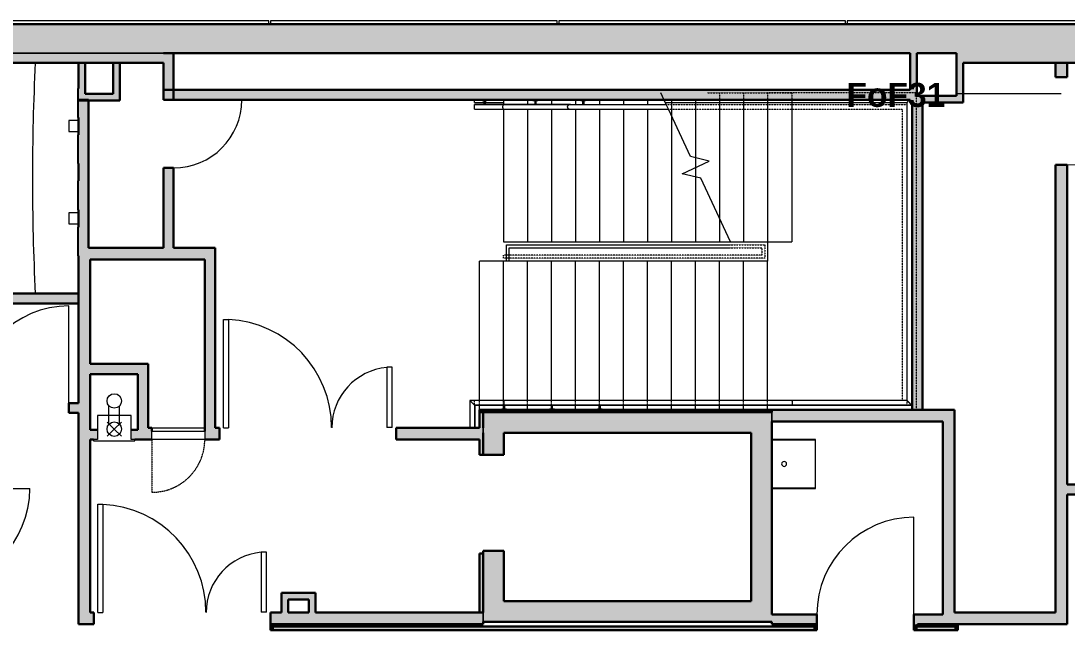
# Model space of a CAD drawing. Header units: millimetres. Extents: x 79795 to 317870, y -36033 to 97293.
# Drawn here: x 209211 to 220099, y 28346 to 34681 of the extents above; entities that cross this region are included whole.
import ezdxf

# ---------------------------------------------------------------- set-up
doc = ezdxf.new("R2010")
doc.units = ezdxf.units.MM
doc.header["$MEASUREMENT"] = 0
for name, pattern in [('CSM-STL-XX-ZZ-M3-A-XXXX-00001_detached _19_04_21__rvt-1-Level 4$0$Elevation Swings', [3, 2, -1]), ('CSM-STL-XX-ZZ-M3-A-XXXX-00001_detached _19_04_21__rvt-1-Level 4$0$Overhead', [3.96875, 2.38125, -1.5875]), ('CSM-STL-XX-ZZ-M3-A-XXXX-00001_detached _19_04_21__rvt-1-Level 4$0$Overhead_2_', [4, 2.5, -1.5])]:
    doc.linetypes.add(name, pattern=pattern)
for name, color, linetype, lineweight in [('A-DOOR-IDEN', 7, 'CONTINUOUS', 9), ('CSM-STL-XX-ZZ-M3-A-XXXX-00001_detached _19_04_21__rvt-1-Level 4$0$A-DETL-GENF', 7, 'CONTINUOUS', 9), ('CSM-STL-XX-ZZ-M3-A-XXXX-00001_detached _19_04_21__rvt-1-Level 4$0$A-DOOR', 4, 'CONTINUOUS', 9), ('CSM-STL-XX-ZZ-M3-A-XXXX-00001_detached _19_04_21__rvt-1-Level 4$0$A-FLOR-HRAL', 7, 'CONTINUOUS', 9), ('CSM-STL-XX-ZZ-M3-A-XXXX-00001_detached _19_04_21__rvt-1-Level 4$0$A-FLOR-HRAL-MBND', 7, 'CSM-STL-XX-ZZ-M3-A-XXXX-00001_detached _19_04_21__rvt-1-Level 4$0$Overhead_2_', 9), ('CSM-STL-XX-ZZ-M3-A-XXXX-00001_detached _19_04_21__rvt-1-Level 4$0$A-GLAZ-CURT', 7, 'CONTINUOUS', 9), ('CSM-STL-XX-ZZ-M3-A-XXXX-00001_detached _19_04_21__rvt-1-Level 4$0$A-WALL', 7, 'CONTINUOUS', 9), ('CSM-STL-XX-ZZ-M3-A-XXXX-00001_detached _19_04_21__rvt-1-Level 4$0$A-WALL-PATT', 7, 'CONTINUOUS', 9), ('CSM-STL-XX-ZZ-M3-A-XXXX-00001_detached _19_04_21__rvt-1-Level 4$0$I-FURN', 8, 'CONTINUOUS', 9), ('CSM-STL-XX-ZZ-M3-A-XXXX-00001_detached _19_04_21__rvt-1-Level 4$0$I-WALL', 7, 'CONTINUOUS', 9), ('CSM-STL-XX-ZZ-M3-A-XXXX-00001_detached _19_04_21__rvt-1-Level 4$0$P-SANR-FIXT', 7, 'CONTINUOUS', 9), ('CSM-STL-XX-ZZ-M3-A-XXXX-00001_detached _19_04_21__rvt-1-Level 4$0$S-STRS', 7, 'CONTINUOUS', 9), ('CSM-STL-XX-ZZ-M3-A-XXXX-00001_detached _19_04_21__rvt-1-Level 4$0$S-STRS-MBND', 7, 'CSM-STL-XX-ZZ-M3-A-XXXX-00001_detached _19_04_21__rvt-1-Level 4$0$Overhead_2_', 9)]:
    doc.layers.add(name, color=color, linetype=linetype, lineweight=lineweight)
doc.styles.add('Arial_B', font='arialbd.ttf', dxfattribs={"height": 250})

msp = doc.modelspace()

# ---------------------------------------------------------------- hatches: boundary and pattern name
at = {"layer": 'CSM-STL-XX-ZZ-M3-A-XXXX-00001_detached _19_04_21__rvt-1-Level 4$0$A-WALL-PATT'}
h = msp.add_hatch(color=256, dxfattribs=at)
h.paths.add_polyline_path([(230841, 34347), (230841, 34647), (229693, 34647), (229693, 34347), (229746, 34347)], flags=0)
h.paths.add_polyline_path([(218949, 34347), (220909, 34347), (220909, 34647), (202318, 34647), (202318, 34347), (218537, 34347)], flags=0)
h.paths.add_polyline_path([(200284, 34347), (200284, 34647), (196943, 34647), (196943, 34347), (199848, 34347)], flags=0)
h.paths.add_polyline_path([(190659, 34347), (190659, 34647), (187318, 34647), (187318, 34347), (190579, 34347)], flags=0)
h.paths.add_polyline_path([(185284, 34347), (185284, 34647), (166693, 34647), (166693, 34347), (184300, 34347)], flags=0)
h.paths.add_polyline_path([(157909, 34347), (157909, 34647), (156461, 34647), (156461, 34347), (157391, 34347)], flags=0)
h = msp.add_hatch(color=256, dxfattribs=at)
h.paths.add_polyline_path([(210694, 34245), (210694, 34347), (202318, 34347), (202318, 34245), (208219, 34245)], flags=0)
h.paths.add_polyline_path([(200284, 34245), (200284, 34347), (197612, 34347), (197612, 34245), (199848, 34245)], flags=0)
h = msp.add_hatch(color=256, dxfattribs=at)
h.paths.add_polyline_path([(210801, 32322), (210801, 33152), (210694, 33152), (210694, 32322)], flags=0)
h.paths.add_polyline_path([(210694, 33862), (210801, 33862), (210801, 34347), (210694, 34347), (210694, 34245)], flags=0)
for points in [[(218488, 33832), (218537, 33832), (218537, 34347), (218467, 34347), (218467, 33832)], [(218983, 33902), (219019, 33902), (219019, 34347), (218949, 34347), (218949, 33902)], [(209881, 33924), (209881, 34245), (209811, 34245), (209811, 33924)], [(210240, 33854), (210240, 34245), (210170, 34245), (210170, 33854)], [(210170, 33854), (210170, 33924), (209811, 33924), (209811, 33854)], [(218467, 33862), (218467, 33964), (210694, 33964), (210694, 33862), (218385, 33862)], [(218595, 33832), (219019, 33832), (219019, 33902), (218537, 33902), (218537, 33832)], [(209811, 32322), (209913, 32322), (209913, 33861), (209811, 33861), (209811, 32537)], [(218534, 30637), (218595, 30637), (218595, 33832), (218488, 33832), (218488, 30637)], [(209933, 28407), (209933, 32322), (209811, 32322), (209811, 28407)], [(210611, 32200), (211125, 32200), (211125, 32322), (209933, 32322), (209933, 32200)], [(211232, 30451), (211232, 32322), (211125, 32322), (211125, 30451)], [(209415, 31743), (209811, 31743), (209811, 31845), (208870, 31845), (208870, 31743)], [(210428, 31008), (210428, 31115), (209933, 31115), (209933, 31008)], [(210428, 30430), (210535, 30430), (210535, 31115), (210428, 31115), (210428, 30532)], [(216890, 30613), (217027, 30613), (217027, 30637), (213983, 30637), (213983, 30613), (216740, 30613)], [(214022, 30451), (214022, 30637), (213985, 30637), (213985, 30451)], [(214022, 30398), (216812, 30398), (216812, 30613), (214022, 30613), (214022, 30532)], [(216812, 28647), (217027, 28647), (217027, 30613), (216812, 30613), (216812, 28796)], [(217787, 30515), (218805, 30515), (218805, 30637), (217027, 30637), (217027, 30515)], [(218927, 28407), (218927, 30637), (218805, 30637), (218805, 28407)], [(214237, 30170), (214237, 30398), (214022, 30398), (214022, 30170), (214199, 30170)], [(214022, 30170), (214022, 30329), (213985, 30329), (213985, 30170)], [(214022, 28529), (214022, 29141), (213985, 29141), (213985, 28529)], [(214237, 28647), (214237, 29170), (214022, 29170), (214022, 28647)], [(211994, 28529), (211994, 28735), (211924, 28735), (211924, 28529)], [(212208, 28665), (212208, 28735), (211994, 28735), (211994, 28665)], [(212278, 28529), (212278, 28735), (212208, 28735), (212208, 28529)], [(217027, 28432), (217027, 28647), (214022, 28647), (214022, 28432), (215395, 28432)], [(220099, 28407), (220099, 28529), (218927, 28529), (218927, 28407)], [(211846, 28346), (211846, 28407), (211809, 28407), (211809, 28346)], [(217458, 28346), (217458, 28384), (211846, 28384), (211846, 28346), (215395, 28346)], [(217496, 28346), (217496, 28407), (217458, 28407), (217458, 28346)], [(218543, 28346), (218543, 28407), (218506, 28407), (218506, 28346)], [(218926, 28346), (218926, 28384), (218543, 28384), (218543, 28346)], [(218963, 28346), (218963, 28407), (218926, 28407), (218926, 28346)]]:
    msp.add_hatch(color=256, dxfattribs=at).paths.add_polyline_path(points, flags=0)
h = msp.add_hatch(color=256, dxfattribs=at)
h.paths.add_polyline_path([(229693, 34245), (230841, 34245), (230841, 34347), (229693, 34347)], flags=0)
h.paths.add_polyline_path([(220909, 34245), (220909, 34347), (219019, 34347), (219019, 34245), (220179, 34245)], flags=0)
h = msp.add_hatch(color=256, dxfattribs=at)
h.paths.add_polyline_path([(220099, 28529), (220099, 33185), (219977, 33185), (219977, 28529)], flags=0)
h.paths.add_polyline_path([(220099, 34095), (220099, 34245), (219977, 34245), (219977, 34095)], flags=0)
h = msp.add_hatch(color=256, dxfattribs=at)
h.paths.add_polyline_path([(209711, 30605), (209811, 30605), (209811, 30707), (209711, 30707)], flags=0)
h.paths.add_polyline_path([(205968, 30605), (208701, 30605), (208701, 30707), (205861, 30707), (205861, 30605)], flags=0)
h = msp.add_hatch(color=256, dxfattribs=at)
h.paths.add_polyline_path([(210535, 30329), (210535, 30430), (210358, 30430), (210358, 30329), (210398, 30329)], flags=0)
h.paths.add_polyline_path([(209968, 30329), (210008, 30329), (210008, 30430), (209933, 30430), (209933, 30329)], flags=0)
h = msp.add_hatch(color=256, dxfattribs=at)
h.paths.add_polyline_path([(211232, 30329), (211232, 30451), (211125, 30451), (211125, 30329)], flags=0)
h.paths.add_polyline_path([(210535, 30329), (210575, 30329), (210575, 30451), (210535, 30451), (210535, 30414)], flags=0)
h = msp.add_hatch(color=256, dxfattribs=at)
h.paths.add_polyline_path([(213985, 30329), (214022, 30329), (214022, 30451), (213117, 30451), (213117, 30329), (213900, 30329)], flags=0)
h.paths.add_polyline_path([(211232, 30329), (211277, 30329), (211277, 30451), (211232, 30451)], flags=0)
h = msp.add_hatch(color=256, dxfattribs=at)
h.paths.add_polyline_path([(230739, 29757), (230739, 29859), (229141, 29859), (229141, 29757), (230344, 29757)], flags=0)
h.paths.add_polyline_path([(228131, 29757), (228131, 29859), (226491, 29859), (226491, 29757), (227952, 29757)], flags=0)
h.paths.add_polyline_path([(225481, 29757), (225481, 29859), (223859, 29859), (223859, 29757), (224963, 29757)], flags=0)
h.paths.add_polyline_path([(222571, 29757), (222849, 29757), (222849, 29859), (222511, 29859), (222511, 29757)], flags=0)
h.paths.add_polyline_path([(220179, 29757), (221501, 29757), (221501, 29859), (220099, 29859), (220099, 29757)], flags=0)
h = msp.add_hatch(color=256, dxfattribs=at)
h.paths.add_polyline_path([(214022, 28407), (214022, 28529), (211809, 28529), (211809, 28407), (213003, 28407)], flags=0)
h.paths.add_polyline_path([(209933, 28407), (209969, 28407), (209969, 28529), (209933, 28529)], flags=0)
h = msp.add_hatch(color=256, dxfattribs=at)
h.paths.add_polyline_path([(217027, 28407), (217496, 28407), (217496, 28509), (217027, 28509), (217027, 28432)], flags=0)
h.paths.add_polyline_path([(218543, 28407), (218805, 28407), (218805, 28509), (218506, 28509), (218506, 28407)], flags=0)

# ---------------------------------------------------------------- linework, layer by layer
at = {"layer": 'A-DOOR-IDEN'}
msp.add_line((220038, 33924), (218943, 33924), dxfattribs=at)
at = {"layer": 'CSM-STL-XX-ZZ-M3-A-XXXX-00001_detached _19_04_21__rvt-1-Level 4$0$A-DETL-GENF'}
for p, q in [((210128, 30487), (210128, 30678)), ((210238, 30487), (210238, 30678)), ((210183, 30579), (210008, 30579)), ((210008, 30579), (210008, 30329)), ((210183, 30436), (210108, 30510)), ((210358, 30579), (210183, 30579)), ((210183, 30436), (210257, 30510)), ((210358, 30329), (210358, 30579)), ((210183, 30436), (210108, 30362)), ((210183, 30436), (210257, 30362)), ((210008, 30329), (209968, 30329)), ((209968, 30329), (209968, 30314)), ((209968, 30314), (210183, 30314)), ((210183, 30314), (210398, 30314)), ((210398, 30329), (210358, 30329)), ((210398, 30314), (210398, 30329))]:
    msp.add_line(p, q, dxfattribs=at)
for centre in [(210183, 30729), (210183, 30436)]:
    msp.add_circle(centre, 75, dxfattribs=at)
at = {"layer": 'CSM-STL-XX-ZZ-M3-A-XXXX-00001_detached _19_04_21__rvt-1-Level 4$0$A-DOOR'}
for p, q in [((210801, 33862), (211511, 33862)), ((209711, 30707), (209711, 31717)), ((211319, 31577), (211373, 31577)), ((211319, 30451), (211319, 31577)), ((211373, 31577), (211373, 30451)), ((213021, 31079), (213021, 30453)), ((213075, 31079), (213021, 31079)), ((213075, 30453), (213075, 31079)), ((211319, 30451), (211373, 30451)), ((213075, 30453), (213021, 30453)), ((208295, 29819), (209305, 29819)), ((210011, 29655), (210065, 29655)), ((210011, 28529), (210011, 29655)), ((210065, 29655), (210065, 28529)), ((218506, 28509), (218506, 29519)), ((211713, 29157), (211713, 28531)), ((211767, 29157), (211713, 29157)), ((211767, 28531), (211767, 29157)), ((210011, 28529), (210065, 28529)), ((211767, 28531), (211713, 28531))]:
    msp.add_line(p, q, dxfattribs=at)
at = {"layer": 'CSM-STL-XX-ZZ-M3-A-XXXX-00001_detached _19_04_21__rvt-1-Level 4$0$A-DOOR', "lineweight": 20}
for p, q in [((210575, 30329), (210575, 30414)), ((210575, 30414), (211125, 30414)), ((211125, 30414), (211125, 30329)), ((211125, 30329), (210575, 30329))]:
    msp.add_line(p, q, dxfattribs=at)
at = {"layer": 'CSM-STL-XX-ZZ-M3-A-XXXX-00001_detached _19_04_21__rvt-1-Level 4$0$A-DOOR', "linetype": 'CSM-STL-XX-ZZ-M3-A-XXXX-00001_detached _19_04_21__rvt-1-Level 4$0$Elevation Swings'}
msp.add_line((210575, 30329), (210575, 29779), dxfattribs=at)
at = {"layer": 'CSM-STL-XX-ZZ-M3-A-XXXX-00001_detached _19_04_21__rvt-1-Level 4$0$A-DOOR'}
for centre, radius, start, end in [((220099, 34095), 910, 270, 0), ((210801, 33862), 710, 270, 0), ((209711, 30707), 1010, 90, 180), ((211319, 30451), 1126, 0.1018, 87.2512), ((213075, 30451), 628, 94.9328, 180), ((208295, 29819), 1010, 270, 0), ((210011, 28529), 1126, 0.1018, 87.2512), ((218506, 28509), 1010, 90, 180), ((211767, 28529), 628, 94.9328, 180)]:
    msp.add_arc(centre, radius, start, end, dxfattribs=at)
at = {"layer": 'CSM-STL-XX-ZZ-M3-A-XXXX-00001_detached _19_04_21__rvt-1-Level 4$0$A-DOOR', "linetype": 'CSM-STL-XX-ZZ-M3-A-XXXX-00001_detached _19_04_21__rvt-1-Level 4$0$Elevation Swings'}
msp.add_arc((210575, 30329), 550, 270, 0, dxfattribs=at)
at = {"layer": 'CSM-STL-XX-ZZ-M3-A-XXXX-00001_detached _19_04_21__rvt-1-Level 4$0$A-FLOR-HRAL'}
for p, q in [((213933, 33858), (213933, 33862)), ((214011, 33850), (214011, 33862)), ((214011, 33862), (214061, 33862)), ((214061, 33862), (214061, 33850)), ((214540, 33850), (214540, 33862)), ((214540, 33862), (214590, 33862)), ((214590, 33862), (214590, 33850)), ((215038, 33850), (215038, 33862)), ((215038, 33862), (215088, 33862)), ((215088, 33862), (215088, 33850)), ((213933, 33833), (214233, 33833)), ((213933, 33833), (214233, 33833)), ((214233, 33812), (213933, 33812)), ((213933, 33812), (214233, 33812)), ((213933, 33762), (214233, 33762)), ((213933, 33762), (214233, 33762)), ((214061, 33850), (214011, 33850)), ((214030, 33850), (214030, 33812)), ((214042, 33850), (214042, 33812)), ((214931, 33812), (214233, 33812)), ((214233, 33812), (215928, 33812)), ((214233, 33762), (214931, 33762)), ((214233, 33762), (215952, 33762)), ((214590, 33850), (214540, 33850)), ((214559, 33850), (214559, 33812)), ((214571, 33850), (214571, 33812)), ((215088, 33850), (215038, 33850)), ((215057, 33850), (215057, 33812)), ((215069, 33850), (215069, 33812)), ((215918, 33833), (217233, 33833)), ((215918, 33833), (218433, 33833)), ((215952, 33762), (215928, 33812)), ((217233, 33833), (218433, 33833)), ((218433, 33833), (218433, 30734)), ((218433, 33833), (218433, 30734)), ((218483, 30684), (218483, 33832)), ((218483, 33832), (218483, 30684)), ((214264, 32353), (214549, 32353)), ((214264, 32183), (214264, 32353)), ((214549, 32353), (216595, 32353)), ((214294, 32323), (214549, 32323)), ((214294, 32183), (214294, 32323)), ((214549, 32323), (216595, 32323)), ((214294, 32183), (214264, 32183)), ((213884, 30734), (213884, 30451)), ((214233, 30734), (213884, 30734)), ((213884, 30734), (213884, 30451)), ((214233, 30734), (213884, 30734)), ((216983, 30734), (214233, 30734)), ((217233, 30734), (214233, 30734)), ((217233, 30734), (216983, 30734)), ((218433, 30734), (217233, 30734)), ((218433, 30734), (217233, 30734)), ((213934, 30451), (213934, 30684)), ((213934, 30684), (214233, 30684)), ((213934, 30684), (213934, 30451)), ((214233, 30684), (213934, 30684)), ((214215, 30637), (214215, 30646)), ((214215, 30646), (214265, 30646)), ((214233, 30684), (216983, 30684)), ((217233, 30684), (214233, 30684)), ((214234, 30646), (214234, 30684)), ((214246, 30646), (214246, 30684)), ((214265, 30646), (214265, 30637)), ((214714, 30637), (214714, 30646)), ((214714, 30646), (214764, 30646)), ((214733, 30646), (214733, 30684)), ((214745, 30646), (214745, 30684)), ((214764, 30646), (214764, 30637)), ((215212, 30637), (215212, 30646)), ((215212, 30646), (215262, 30646)), ((215231, 30646), (215231, 30684)), ((215243, 30646), (215243, 30684)), ((215262, 30646), (215262, 30637)), ((216983, 30684), (217233, 30684)), ((217233, 30684), (218483, 30684)), ((218483, 30684), (217233, 30684))]:
    msp.add_line(p, q, dxfattribs=at)
at = {"layer": 'CSM-STL-XX-ZZ-M3-A-XXXX-00001_detached _19_04_21__rvt-1-Level 4$0$A-FLOR-HRAL', "linetype": 'CSM-STL-XX-ZZ-M3-A-XXXX-00001_detached _19_04_21__rvt-1-Level 4$0$Overhead'}
for p, q in [((215928, 33812), (216983, 33812)), ((215952, 33762), (216983, 33762)), ((216983, 33812), (218432, 33812)), ((216983, 33762), (218382, 33762)), ((218382, 33762), (218382, 30734)), ((218432, 33812), (218432, 30684)), ((213933, 30684), (213933, 30734)), ((214233, 30734), (213933, 30734)), ((217233, 30734), (214233, 30734)), ((218382, 30734), (217233, 30734)), ((214233, 30684), (213933, 30684)), ((217233, 30684), (214233, 30684)), ((218432, 30684), (217233, 30684))]:
    msp.add_line(p, q, dxfattribs=at)
at = {"layer": 'CSM-STL-XX-ZZ-M3-A-XXXX-00001_detached _19_04_21__rvt-1-Level 4$0$A-FLOR-HRAL', "flags": 128}
for points in [[(213933, 33833), (213933, 33834), (213933, 33835), (213933, 33837), (213933, 33841), (213933, 33844), (213933, 33849), (213933, 33853), (213933, 33858)], [(213933, 33787), (213933, 33792), (213933, 33796), (213933, 33801), (213933, 33805), (213933, 33808), (213933, 33810), (213933, 33811), (213933, 33812)], [(213933, 33762), (213933, 33762), (213933, 33764), (213933, 33766), (213933, 33769), (213933, 33773), (213933, 33777), (213933, 33782), (213933, 33787)]]:
    msp.add_lwpolyline(points, dxfattribs=at)
at = {"layer": 'CSM-STL-XX-ZZ-M3-A-XXXX-00001_detached _19_04_21__rvt-1-Level 4$0$A-FLOR-HRAL'}
for points in [[(218458, 33858), (218459, 33860), (218461, 33861), (218462, 33862)], [(214228, 33787), (214228, 33790), (214228, 33797), (214230, 33805), (214231, 33811), (214233, 33812), (214233, 33812)], [(218433, 33833), (218433, 33833), (218433, 33834), (218435, 33835), (218437, 33837), (218440, 33840), (218444, 33844), (218448, 33849), (218453, 33853), (218456, 33857), (218458, 33858)], [(213909, 30709), (213908, 30711), (213904, 30714), (213900, 30719), (213895, 30723), (213891, 30727), (213888, 30730), (213886, 30732), (213885, 30734), (213884, 30734), (213884, 30734)], [(213934, 30684), (213934, 30684), (213934, 30684), (213933, 30686), (213930, 30688), (213927, 30691), (213923, 30695), (213919, 30699), (213914, 30704), (213911, 30707), (213909, 30709)], [(214238, 30709), (214238, 30706), (214238, 30699), (214237, 30691), (214235, 30685), (214234, 30684), (214233, 30684)], [(217238, 30709), (217238, 30706), (217238, 30699), (217237, 30691), (217235, 30685), (217234, 30684), (217233, 30684)], [(218433, 30734), (218433, 30734), (218433, 30734), (218435, 30732), (218437, 30730), (218440, 30727), (218444, 30723), (218448, 30719), (218453, 30714), (218456, 30711), (218458, 30709)], [(218458, 30709), (218459, 30707), (218463, 30704), (218467, 30699), (218472, 30695), (218476, 30691), (218479, 30688), (218481, 30686), (218483, 30684), (218483, 30684), (218483, 30684)]]:
    msp.add_open_spline(points, degree=3, dxfattribs=at)
for points, knots in [([(214233, 33762), (214233, 33762), (214232, 33762), (214231, 33764), (214230, 33769), (214228, 33777), (214228, 33784), (214228, 33787)], [0, 0, 0, 0, 0.125, 0.25, 0.5, 0.75, 1, 1, 1, 1]), ([(214931, 33812), (214928, 33812), (214924, 33811), (214919, 33810), (214915, 33809), (214912, 33807), (214910, 33806), (214908, 33805), (214906, 33804), (214905, 33802), (214903, 33801), (214902, 33799), (214901, 33798), (214900, 33796), (214899, 33794), (214898, 33791), (214898, 33789), (214898, 33787)], [0, 0, 0, 0, 0.142857, 0.285714, 0.357143, 0.428571, 0.5, 0.535714, 0.571429, 0.625, 0.678571, 0.705357, 0.732143, 0.785714, 0.839286, 0.892857, 1, 1, 1, 1]), ([(214898, 33787), (214898, 33786), (214898, 33784), (214899, 33782), (214899, 33780), (214900, 33778), (214901, 33776), (214902, 33775), (214903, 33773), (214904, 33772), (214905, 33771), (214906, 33770), (214908, 33769), (214909, 33768), (214910, 33767), (214913, 33766), (214916, 33765), (214919, 33764), (214923, 33762), (214927, 33762), (214931, 33762)], [0, 0, 0, 0, 0.071429, 0.107143, 0.142857, 0.214286, 0.25, 0.285714, 0.321429, 0.357143, 0.392857, 0.428571, 0.464286, 0.5, 0.535714, 0.571429, 0.678571, 0.732143, 0.785714, 1, 1, 1, 1]), ([(214233, 30734), (214234, 30734), (214234, 30734), (214236, 30732), (214237, 30727), (214238, 30719), (214238, 30712), (214238, 30709)], [0, 0, 0, 0, 0.125, 0.25, 0.5, 0.75, 1, 1, 1, 1]), ([(217233, 30734), (217234, 30734), (217234, 30734), (217236, 30732), (217237, 30727), (217238, 30719), (217238, 30712), (217238, 30709)], [0, 0, 0, 0, 0.125, 0.25, 0.5, 0.75, 1, 1, 1, 1])]:
    msp.add_open_spline(points, degree=3, knots=knots, dxfattribs=at)
at = {"layer": 'CSM-STL-XX-ZZ-M3-A-XXXX-00001_detached _19_04_21__rvt-1-Level 4$0$A-FLOR-HRAL-MBND', "linetype": 'CSM-STL-XX-ZZ-M3-A-XXXX-00001_detached _19_04_21__rvt-1-Level 4$0$Overhead'}
for p, q in [((216595, 32353), (216953, 32353)), ((216953, 32353), (216953, 32214)), ((214233, 32214), (214233, 32244)), ((216917, 32244), (214233, 32244)), ((216595, 32323), (216923, 32323)), ((216923, 32244), (216917, 32244)), ((216923, 32323), (216923, 32244)), ((216917, 32214), (214233, 32214)), ((216953, 32214), (216917, 32214))]:
    msp.add_line(p, q, dxfattribs=at)
at = {"layer": 'CSM-STL-XX-ZZ-M3-A-XXXX-00001_detached _19_04_21__rvt-1-Level 4$0$A-GLAZ-CURT', "lineweight": 20}
for p, q in [((211793, 34681), (208809, 34681)), ((208809, 34647), (211793, 34647)), ((211793, 34647), (211793, 34681)), ((214793, 34681), (211809, 34681)), ((211809, 34681), (211809, 34647)), ((211809, 34647), (214793, 34647)), ((214793, 34647), (214793, 34681)), ((217793, 34681), (214809, 34681)), ((214809, 34681), (214809, 34647)), ((214809, 34647), (217793, 34647)), ((217793, 34647), (217793, 34681)), ((220793, 34681), (217809, 34681)), ((217809, 34681), (217809, 34647)), ((217809, 34647), (220793, 34647))]:
    msp.add_line(p, q, dxfattribs=at)
at = {"layer": 'CSM-STL-XX-ZZ-M3-A-XXXX-00001_detached _19_04_21__rvt-1-Level 4$0$A-WALL', "lineweight": 30}
for p, q in [((220909, 34647), (202318, 34647)), ((210694, 34347), (218467, 34347)), ((218537, 34347), (218949, 34347)), ((211277, 30451), (211232, 30451)), ((211277, 30329), (211277, 30451)), ((213985, 30451), (213117, 30451)), ((213117, 30451), (213117, 30329)), ((214022, 30329), (214022, 30398)), ((211232, 30329), (211277, 30329)), ((213117, 30329), (213985, 30329))]:
    msp.add_line(p, q, dxfattribs=at)
at = {"layer": 'CSM-STL-XX-ZZ-M3-A-XXXX-00001_detached _19_04_21__rvt-1-Level 4$0$A-WALL'}
for p, q in [((202318, 34347), (210694, 34347)), ((214022, 30398), (214022, 30451))]:
    msp.add_line(p, q, dxfattribs=at)
at = {"layer": 'CSM-STL-XX-ZZ-M3-A-XXXX-00001_detached _19_04_21__rvt-1-Level 4$0$I-FURN'}
for p, q in [((209801, 33977), (209801, 33677)), ((209811, 33977), (209801, 33977)), ((209811, 33677), (209811, 33977)), ((209711, 33645), (209711, 33530)), ((209811, 33645), (209711, 33645)), ((209801, 33677), (209811, 33677)), ((209711, 33530), (209811, 33530)), ((209801, 33497), (209801, 33197)), ((209811, 33497), (209801, 33497)), ((209811, 33197), (209811, 33497)), ((209801, 33197), (209811, 33197)), ((209801, 33017), (209801, 32717)), ((209811, 33017), (209801, 33017)), ((209811, 32717), (209811, 33017)), ((209711, 32685), (209711, 32570)), ((209811, 32685), (209711, 32685)), ((209801, 32717), (209811, 32717)), ((209711, 32570), (209811, 32570)), ((209801, 32537), (209801, 32237)), ((209811, 32537), (209801, 32537)), ((209811, 32237), (209811, 32537)), ((209801, 32237), (209811, 32237))]:
    msp.add_line(p, q, dxfattribs=at)
at = {"layer": 'CSM-STL-XX-ZZ-M3-A-XXXX-00001_detached _19_04_21__rvt-1-Level 4$0$I-WALL'}
for p, q in [((210694, 34347), (202318, 34347)), ((217027, 30515), (217027, 30613)), ((217027, 30613), (217027, 30515)), ((210575, 30451), (211125, 30451)), ((214022, 30451), (214022, 30398)), ((214022, 28529), (214022, 28432)), ((214022, 28432), (214022, 28529))]:
    msp.add_line(p, q, dxfattribs=at)
at = {"layer": 'CSM-STL-XX-ZZ-M3-A-XXXX-00001_detached _19_04_21__rvt-1-Level 4$0$I-WALL', "lineweight": 30}
for p, q in [((210801, 34347), (210694, 34347)), ((210801, 33862), (210801, 34347)), ((218467, 34347), (218467, 33964)), ((218537, 33902), (218537, 34347)), ((218949, 34347), (218949, 33902)), ((202318, 34245), (210694, 34245)), ((209881, 34245), (209811, 34245)), ((209811, 34245), (209811, 33977)), ((209881, 33924), (209881, 34245)), ((210170, 34245), (210170, 33924)), ((210240, 34245), (210170, 34245)), ((210240, 33854), (210240, 34245)), ((210694, 34245), (210694, 33862)), ((219019, 34245), (220909, 34245)), ((219019, 33902), (219019, 34245)), ((220099, 34245), (219977, 34245)), ((219977, 34245), (219977, 34095)), ((220099, 34095), (220099, 34245)), ((219977, 34095), (220099, 34095)), ((210170, 33924), (209881, 33924)), ((218467, 33964), (210694, 33964)), ((210694, 33964), (210694, 33862)), ((210694, 33862), (210801, 33862)), ((210694, 33862), (218467, 33862)), ((218467, 33862), (218467, 33832)), ((218949, 33902), (218537, 33902)), ((219019, 33832), (219019, 33902)), ((209913, 33861), (209811, 33861)), ((209811, 33854), (210170, 33854)), ((209913, 32322), (209913, 33861)), ((210170, 33854), (210240, 33854)), ((218467, 33832), (218488, 33832)), ((218488, 33832), (218488, 30637)), ((218595, 33832), (219019, 33832)), ((218595, 30637), (218595, 33832)), ((209811, 33677), (209811, 33497)), ((209811, 33197), (209811, 33017)), ((210801, 33152), (210694, 33152)), ((210694, 33152), (210694, 32322)), ((210801, 32322), (210801, 33152)), ((220099, 33185), (219977, 33185)), ((219977, 33185), (219977, 28529)), ((220099, 29859), (220099, 33185)), ((209811, 32717), (209811, 32537)), ((209811, 32237), (209811, 30707)), ((209933, 32322), (209913, 32322)), ((210694, 32322), (209933, 32322)), ((211125, 32322), (210801, 32322)), ((211232, 32322), (211125, 32322)), ((211232, 30451), (211232, 32322)), ((209933, 31115), (209933, 32200)), ((209933, 32200), (211125, 32200)), ((211125, 32200), (211125, 30451)), ((209811, 31845), (208870, 31845)), ((209811, 31743), (209811, 31845)), ((208870, 31743), (209811, 31743)), ((210428, 31115), (209933, 31115)), ((210535, 31115), (210428, 31115)), ((210535, 30451), (210535, 31115)), ((209933, 30430), (209933, 31008)), ((209933, 31008), (210428, 31008)), ((210428, 31008), (210428, 30430)), ((209811, 30707), (209711, 30707)), ((209711, 30707), (209711, 30605)), ((209711, 30605), (209811, 30605)), ((209811, 30605), (209811, 28407)), ((217027, 30637), (213983, 30637)), ((213983, 30637), (213983, 30613)), ((213983, 30613), (217027, 30613)), ((214022, 30637), (213985, 30637)), ((213985, 30637), (213985, 30451)), ((214022, 30451), (214022, 30637)), ((216812, 30613), (214022, 30613)), ((214022, 30613), (214022, 30451)), ((217027, 30613), (216812, 30613)), ((218805, 30637), (217027, 30637)), ((217027, 30637), (217027, 30613)), ((217027, 30613), (217027, 30637)), ((218488, 30637), (218595, 30637)), ((218927, 30637), (218805, 30637)), ((218927, 28529), (218927, 30637)), ((217027, 28647), (217027, 30515)), ((217027, 30515), (218805, 30515)), ((218805, 30515), (218805, 28509)), ((210008, 30430), (209933, 30430)), ((210428, 30430), (210358, 30430)), ((210575, 30451), (210535, 30451)), ((210575, 30414), (210575, 30451)), ((211125, 30451), (211125, 30414)), ((214022, 30398), (214022, 30170)), ((214237, 30170), (214237, 30398)), ((214237, 30398), (216812, 30398)), ((216812, 30398), (216812, 28647)), ((209933, 30329), (209968, 30329)), ((209933, 28529), (209933, 30329)), ((210398, 30329), (210535, 30329)), ((210535, 30329), (210575, 30329)), ((211125, 30329), (211232, 30329)), ((213985, 30329), (213985, 30170)), ((214022, 30170), (214022, 30329)), ((213985, 30170), (214022, 30170)), ((214022, 30170), (214237, 30170)), ((221501, 29859), (220099, 29859)), ((220099, 29757), (221501, 29757)), ((220099, 28529), (220099, 29757)), ((214022, 29141), (213985, 29141)), ((213985, 29141), (213985, 28529)), ((214237, 29170), (214022, 29170)), ((214022, 29170), (214022, 28647)), ((214022, 28529), (214022, 29141)), ((214237, 28647), (214237, 29170)), ((211994, 28735), (211924, 28735)), ((211924, 28735), (211924, 28529)), ((212208, 28735), (211994, 28735)), ((211994, 28529), (211994, 28665)), ((211994, 28665), (212208, 28665)), ((212278, 28735), (212208, 28735)), ((212208, 28665), (212208, 28529)), ((212278, 28529), (212278, 28735)), ((214022, 28647), (214022, 28529)), ((216812, 28647), (214237, 28647)), ((217027, 28509), (217027, 28647)), ((209969, 28529), (209933, 28529)), ((209969, 28407), (209969, 28529)), ((211924, 28529), (211809, 28529)), ((211809, 28529), (211809, 28407)), ((212208, 28529), (211994, 28529)), ((214022, 28529), (212278, 28529)), ((213985, 28529), (214022, 28529)), ((219977, 28529), (218927, 28529)), ((220099, 28407), (220099, 28529)), ((214022, 28432), (217027, 28432)), ((214022, 28407), (214022, 28432)), ((217496, 28509), (217027, 28509)), ((217027, 28432), (217027, 28407)), ((217496, 28407), (217496, 28509)), ((218805, 28509), (218506, 28509)), ((218506, 28509), (218506, 28407)), ((209811, 28407), (209933, 28407)), ((209933, 28407), (209969, 28407)), ((211809, 28407), (214022, 28407)), ((211809, 28407), (211809, 28346)), ((211846, 28407), (211809, 28407)), ((211809, 28346), (211846, 28346)), ((211846, 28384), (211846, 28407)), ((217458, 28384), (211846, 28384)), ((211846, 28346), (217458, 28346)), ((217027, 28407), (217496, 28407)), ((217458, 28407), (217458, 28384)), ((217496, 28407), (217458, 28407)), ((217458, 28346), (217496, 28346)), ((217496, 28346), (217496, 28407)), ((218506, 28407), (218506, 28346)), ((218506, 28346), (218543, 28346)), ((218543, 28407), (218805, 28407)), ((218543, 28384), (218543, 28407)), ((218926, 28384), (218543, 28384)), ((218543, 28346), (218926, 28346)), ((218805, 28407), (218927, 28407)), ((218926, 28407), (218926, 28384)), ((218963, 28407), (218926, 28407)), ((218926, 28346), (218963, 28346)), ((218927, 28407), (220099, 28407)), ((218963, 28346), (218963, 28407))]:
    msp.add_line(p, q, dxfattribs=at)
at = {"layer": 'CSM-STL-XX-ZZ-M3-A-XXXX-00001_detached _19_04_21__rvt-1-Level 4$0$P-SANR-FIXT'}
for p, q in [((217482, 30329), (217027, 30329)), ((217030, 30326), (217479, 30326)), ((217030, 29823), (217030, 30326)), ((217479, 30326), (217479, 29823)), ((217482, 29819), (217482, 30329)), ((217027, 29819), (217482, 29819)), ((217479, 29823), (217030, 29823))]:
    msp.add_line(p, q, dxfattribs=at)
for centre, radius, start, end in [((233835, 33045), 24504, 177.193, 182.8069), ((217154, 30074), 25.4, 90, 270), ((217154, 30074), 25.4, 270, 90)]:
    msp.add_arc(centre, radius, start, end, dxfattribs=at)
at = {"layer": 'CSM-STL-XX-ZZ-M3-A-XXXX-00001_detached _19_04_21__rvt-1-Level 4$0$S-STRS'}
for p, q in [((214233, 33862), (214233, 33812)), ((214483, 33862), (214483, 33812)), ((214733, 33862), (214733, 33812)), ((214983, 33862), (214983, 33812)), ((215233, 33862), (215233, 33812)), ((215483, 33862), (215483, 33812)), ((215733, 33862), (215733, 33812)), ((214233, 33762), (214233, 32383)), ((214483, 33762), (214483, 32383)), ((214733, 33762), (214733, 32383)), ((214983, 33762), (214983, 32383)), ((215233, 33762), (215233, 32383)), ((215483, 33762), (215483, 32383)), ((215733, 33762), (215733, 32383)), ((215983, 33833), (215983, 33694)), ((216233, 33833), (216233, 33259)), ((216483, 33833), (216483, 32622)), ((216733, 33833), (216733, 32383)), ((216983, 33833), (216983, 32383)), ((217233, 33833), (217233, 32383)), ((215983, 33694), (215983, 32383)), ((216233, 33259), (216233, 33158)), ((216233, 33158), (216233, 33058)), ((216233, 33058), (216233, 32383)), ((216483, 32622), (216483, 32383)), ((214233, 32383), (214483, 32383)), ((214483, 32383), (214733, 32383)), ((214733, 32383), (214983, 32383)), ((214983, 32383), (215233, 32383)), ((215233, 32383), (215483, 32383)), ((215483, 32383), (215733, 32383)), ((215733, 32383), (215983, 32383)), ((215983, 32383), (216233, 32383)), ((216233, 32383), (216483, 32383)), ((216483, 32383), (216595, 32383)), ((216595, 32383), (216733, 32383)), ((216733, 32383), (216983, 32383)), ((216983, 32383), (216983, 32183)), ((216983, 32383), (217233, 32383)), ((213983, 30734), (213983, 32183)), ((214233, 32183), (213983, 32183)), ((214264, 32183), (214233, 32183)), ((214233, 30734), (214233, 32183)), ((214483, 32183), (214294, 32183)), ((214733, 32183), (214483, 32183)), ((214483, 30734), (214483, 32183)), ((214983, 32183), (214733, 32183)), ((214733, 30734), (214733, 32183)), ((215233, 32183), (214983, 32183)), ((214983, 30734), (214983, 32183)), ((215483, 32183), (215233, 32183)), ((215233, 30734), (215233, 32183)), ((215733, 32183), (215483, 32183)), ((215483, 30734), (215483, 32183)), ((215983, 32183), (215733, 32183)), ((215733, 30734), (215733, 32183)), ((216233, 32183), (215983, 32183)), ((215983, 30734), (215983, 32183)), ((216483, 32183), (216233, 32183)), ((216233, 30734), (216233, 32183)), ((216733, 32183), (216483, 32183)), ((216483, 30734), (216483, 32183)), ((216983, 32183), (216733, 32183)), ((216733, 30734), (216733, 32183)), ((216983, 30734), (216983, 32183)), ((213983, 30637), (213983, 30684)), ((214233, 30637), (214233, 30684)), ((214483, 30637), (214483, 30684)), ((214733, 30637), (214733, 30684)), ((214983, 30637), (214983, 30684)), ((215233, 30637), (215233, 30684)), ((215483, 30637), (215483, 30684)), ((215733, 30637), (215733, 30684)), ((215983, 30637), (215983, 30684)), ((216233, 30637), (216233, 30684)), ((216483, 30637), (216483, 30684)), ((216733, 30637), (216733, 30684)), ((216983, 30637), (216983, 30684))]:
    msp.add_line(p, q, dxfattribs=at)
at = {"layer": 'CSM-STL-XX-ZZ-M3-A-XXXX-00001_detached _19_04_21__rvt-1-Level 4$0$S-STRS', "linetype": 'CSM-STL-XX-ZZ-M3-A-XXXX-00001_detached _19_04_21__rvt-1-Level 4$0$Overhead'}
for p, q in [((214233, 33862), (214233, 33812)), ((214483, 33862), (214483, 33812)), ((214733, 33862), (214733, 33812)), ((214983, 33862), (214983, 33812)), ((215233, 33862), (215233, 33812)), ((215483, 33862), (215483, 33812)), ((215733, 33862), (215733, 33812)), ((214233, 33762), (214233, 32383)), ((214483, 33762), (214483, 32383)), ((214733, 33762), (214733, 32383)), ((214983, 33762), (214983, 32383)), ((215233, 33762), (215233, 32383)), ((215483, 33762), (215483, 32383)), ((215733, 33762), (215733, 32383)), ((215983, 33833), (215983, 33694)), ((216233, 33833), (216233, 33259)), ((216483, 33833), (216483, 32622)), ((216733, 33833), (216733, 32383)), ((216983, 33833), (216983, 32383)), ((215983, 33694), (215983, 32383)), ((216233, 33259), (216233, 33158)), ((216233, 33158), (216233, 33058)), ((216233, 33058), (216233, 32383)), ((216483, 32622), (216483, 32383)), ((214233, 30734), (214233, 32183)), ((214483, 30734), (214483, 32183)), ((214733, 30734), (214733, 32183)), ((214983, 30734), (214983, 32183)), ((215233, 30734), (215233, 32183)), ((215483, 30734), (215483, 32183)), ((215733, 30734), (215733, 32183)), ((215983, 30734), (215983, 32183)), ((216233, 30734), (216233, 32183)), ((216483, 30734), (216483, 32183)), ((216733, 30734), (216733, 32183)), ((216983, 30734), (216983, 32183)), ((214233, 30637), (214233, 30684)), ((214483, 30637), (214483, 30684)), ((214733, 30637), (214733, 30684)), ((214983, 30637), (214983, 30684)), ((215233, 30637), (215233, 30684)), ((215483, 30637), (215483, 30684)), ((215733, 30637), (215733, 30684)), ((215983, 30637), (215983, 30684)), ((216233, 30637), (216233, 30684)), ((216483, 30637), (216483, 30684)), ((216733, 30637), (216733, 30684)), ((216983, 30637), (216983, 30684))]:
    msp.add_line(p, q, dxfattribs=at)
at = {"layer": 'CSM-STL-XX-ZZ-M3-A-XXXX-00001_detached _19_04_21__rvt-1-Level 4$0$S-STRS-MBND', "linetype": 'Continuous'}
for p, q in [((215928, 33812), (215872, 33933)), ((216180, 33272), (215952, 33762)), ((216092, 33092), (216375, 33224)), ((216375, 33224), (216180, 33272)), ((216286, 33045), (216092, 33092)), ((216595, 32383), (216286, 33045))]:
    msp.add_line(p, q, dxfattribs=at)
at = {"layer": 'CSM-STL-XX-ZZ-M3-A-XXXX-00001_detached _19_04_21__rvt-1-Level 4$0$S-STRS-MBND', "linetype": 'CSM-STL-XX-ZZ-M3-A-XXXX-00001_detached _19_04_21__rvt-1-Level 4$0$Overhead'}
for p, q in [((215983, 33862), (215983, 33694)), ((215983, 33862), (215983, 33694)), ((216233, 33862), (216233, 33259)), ((216233, 33862), (216233, 33259)), ((216352, 33933), (217233, 33933)), ((216483, 33933), (216483, 32622)), ((216483, 33933), (216483, 32622)), ((216733, 33933), (216733, 32383)), ((216733, 33933), (216733, 32383)), ((216983, 33933), (216983, 32183)), ((218533, 33933), (216983, 33933)), ((216983, 33933), (216983, 32383)), ((216983, 33933), (216983, 32383)), ((217233, 33933), (217233, 32383)), ((218533, 30633), (218533, 33933)), ((216233, 33158), (216233, 33058)), ((216233, 33158), (216233, 33058)), ((216595, 32383), (217233, 32383)), ((213983, 30633), (213983, 32183)), ((216983, 32183), (213983, 32183)), ((214233, 30633), (214233, 32183)), ((214233, 30633), (214233, 32183)), ((214483, 30633), (214483, 32183)), ((214483, 30633), (214483, 32183)), ((214733, 30633), (214733, 32183)), ((214733, 30633), (214733, 32183)), ((214983, 30633), (214983, 32183)), ((214983, 30633), (214983, 32183)), ((215233, 30633), (215233, 32183)), ((215233, 30633), (215233, 32183)), ((215483, 30633), (215483, 32183)), ((215483, 30633), (215483, 32183)), ((215733, 30633), (215733, 32183)), ((215733, 30633), (215733, 32183)), ((215983, 30633), (215983, 32183)), ((215983, 30633), (215983, 32183)), ((216233, 30633), (216233, 32183)), ((216233, 30633), (216233, 32183)), ((216483, 30633), (216483, 32183)), ((216483, 30633), (216483, 32183)), ((216733, 30633), (216733, 32183)), ((216733, 30633), (216733, 32183)), ((216983, 30633), (216983, 32183)), ((216983, 30633), (216983, 32183)), ((216983, 30633), (213983, 30633)), ((216983, 30633), (218533, 30633))]:
    msp.add_line(p, q, dxfattribs=at)

# ---------------------------------------------------------------- texts
at = {"layer": 'A-DOOR-IDEN', "style": 'Arial_B'}
msp.add_text('FoF31', height=250, dxfattribs=at).set_placement((217804, 33787))

doc.saveas('drawing.dxf')
